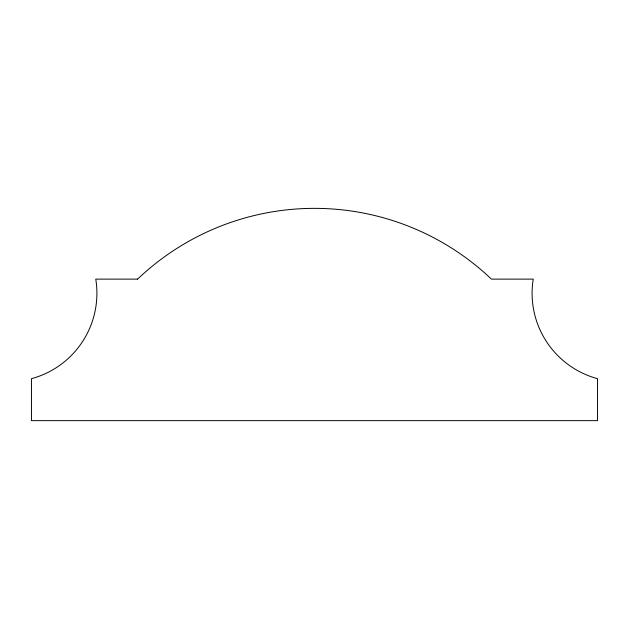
<?xml version="1.0" encoding="UTF-8"?>
<svg xmlns="http://www.w3.org/2000/svg" width="629" height="629" viewBox="0 0 629 629"><rect width="100%" height="100%" fill="white"/><g stroke="black" fill="none" stroke-linecap="round" stroke-linejoin="round"><path stroke-width="0.94" d="M137.594 279.119L95.765 279.119A88.453 88.453 0 0 1 31.45 378.682L31.45 420.644L597.55 420.644L597.55 378.682A88.453 88.453 0 0 1 533.235 279.119L491.406 279.119A256.514 256.514 0 0 0 137.594 279.119"/></g></svg>
